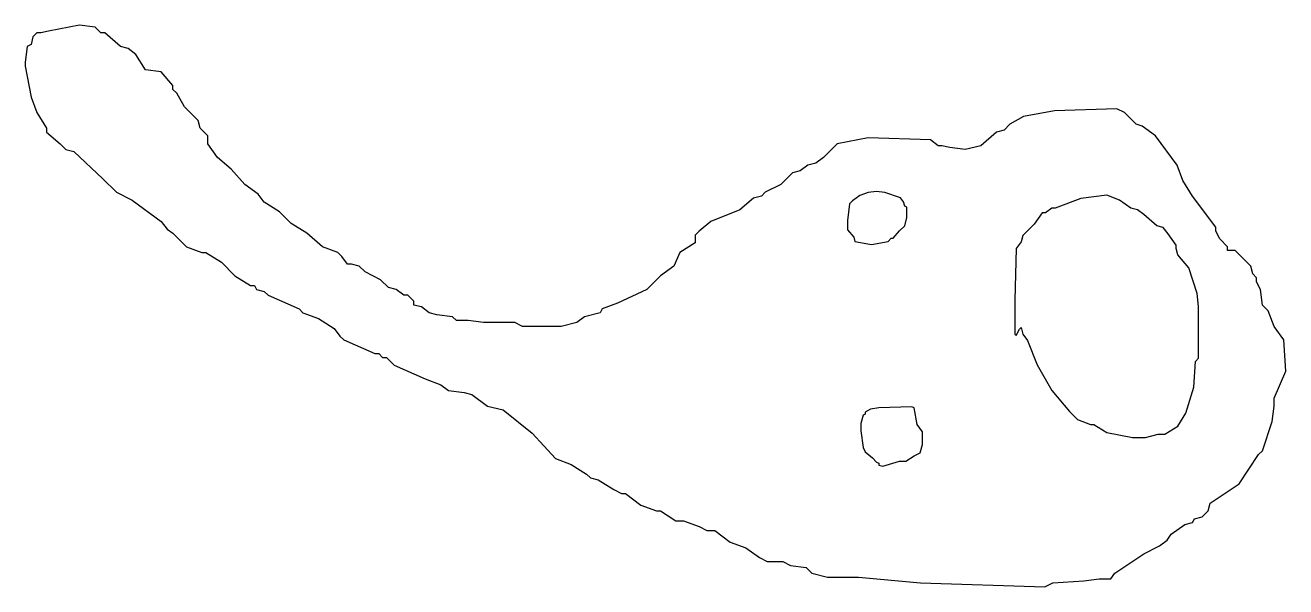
# Model space of a CAD drawing. Header units: metres. Extents: x 8.21 to 9.3, y 9.05 to 9.53.
import ezdxf

# ---------------------------------------------------------------- set-up
doc = ezdxf.new("R2010")
doc.units = ezdxf.units.M

msp = doc.modelspace()

# ---------------------------------------------------------------- linework, layer by layer
at = {"color": 31}
msp.add_lwpolyline([(8.21312, 9.49663), (8.21814, 9.46985), (8.22316, 9.45647), (8.23153, 9.44308), (8.23153, 9.43973), (8.24324, 9.42969), (8.24826, 9.42467), (8.25496, 9.423), (8.28006, 9.39957), (8.29177, 9.38786), (8.30516, 9.38116), (8.33026, 9.36276), (8.33528, 9.35606), (8.3403, 9.35272), (8.35201, 9.341), (8.3654, 9.33598), (8.36875, 9.33598), (8.38213, 9.32761), (8.39385, 9.3159), (8.40724, 9.30753), (8.41058, 9.30753), (8.41226, 9.30419), (8.41895, 9.30251), (8.4223, 9.29917), (8.44907, 9.28745), (8.45242, 9.28411), (8.46581, 9.27908), (8.47919, 9.27072), (8.48421, 9.26402), (8.48756, 9.26068), (8.51433, 9.24896), (8.51768, 9.24896), (8.52103, 9.24562), (8.52437, 9.24562), (8.53107, 9.23892), (8.55784, 9.22721), (8.57123, 9.22219), (8.57792, 9.21717), (8.59131, 9.2155), (8.59801, 9.21382), (8.61139, 9.20378), (8.62478, 9.20043), (8.64988, 9.18035), (8.66996, 9.1586), (8.68335, 9.15358), (8.69674, 9.14521), (8.70008, 9.14186), (8.70678, 9.14019), (8.72016, 9.13182), (8.72686, 9.12848), (8.7302, 9.12848), (8.74359, 9.11844), (8.75698, 9.11342), (8.76033, 9.11342), (8.77371, 9.10505), (8.78041, 9.10505), (8.79379, 9.10003), (8.80049, 9.09668), (8.80718, 9.09668), (8.82057, 9.08664), (8.83396, 9.08162), (8.84567, 9.07325), (8.85236, 9.06991), (8.86575, 9.06991), (8.87245, 9.06656), (8.88583, 9.06489), (8.89085, 9.05987), (8.90424, 9.05652), (8.93101, 9.05652), (8.98456, 9.0515), (9.09166, 9.04815), (9.09836, 9.0515), (9.12513, 9.05317), (9.13852, 9.05485), (9.14521, 9.05485), (9.14856, 9.05485), (9.15191, 9.05987), (9.17701, 9.0766), (9.19039, 9.0833), (9.19709, 9.08832), (9.20043, 9.09334), (9.21215, 9.1017), (9.21884, 9.10338), (9.22052, 9.10672), (9.22721, 9.1084), (9.23223, 9.11342), (9.2339, 9.12011), (9.259, 9.13684), (9.27574, 9.16195), (9.27908, 9.16529), (9.28745, 9.19039), (9.28913, 9.20378), (9.28913, 9.21047), (9.29917, 9.2339), (9.29749, 9.26068), (9.28913, 9.27239), (9.28411, 9.28578), (9.27908, 9.2908), (9.27741, 9.30419), (9.27406, 9.31088), (9.27406, 9.31423), (9.27072, 9.31757), (9.26904, 9.32427), (9.25566, 9.33765), (9.24896, 9.33765), (9.24896, 9.341), (9.24227, 9.34769), (9.23892, 9.35439), (9.23892, 9.35774), (9.21884, 9.38451), (9.21047, 9.3979), (9.20545, 9.41128), (9.18705, 9.43639), (9.17533, 9.44475), (9.17031, 9.44643), (9.16027, 9.45647), (9.15358, 9.45981), (9.10003, 9.45814), (9.07325, 9.45312), (9.06154, 9.44643), (9.05652, 9.44141), (9.04983, 9.43973), (9.03644, 9.42802), (9.02305, 9.42467), (9.00967, 9.42635), (9.00297, 9.42802), (8.99962, 9.42802), (8.99293, 9.43304), (8.93938, 9.43471), (8.91261, 9.42969), (8.90089, 9.41798), (8.8942, 9.41296), (8.88751, 9.41128), (8.88081, 9.40626), (8.87412, 9.40459), (8.86408, 9.39455), (8.85069, 9.38786), (8.84734, 9.38451), (8.84065, 9.38284), (8.82894, 9.3728), (8.80384, 9.36276), (8.79379, 9.35439), (8.79045, 9.35104), (8.79045, 9.34435), (8.77706, 9.33598), (8.77204, 9.32427), (8.76033, 9.3159), (8.74861, 9.30419), (8.72351, 9.29247), (8.71012, 9.28745), (8.70845, 9.28411), (8.69506, 9.28076), (8.68837, 9.27574), (8.67498, 9.27239), (8.64821, 9.27239), (8.64151, 9.27239), (8.63482, 9.27574), (8.60805, 9.27574), (8.59466, 9.27741), (8.58796, 9.27741), (8.58462, 9.27741), (8.58127, 9.28076), (8.56788, 9.28243), (8.56119, 9.28411), (8.5545, 9.28913), (8.5478, 9.2908), (8.5478, 9.29415), (8.54278, 9.29917), (8.53944, 9.29917), (8.53274, 9.30419), (8.52605, 9.30586), (8.51935, 9.31255), (8.50597, 9.31925), (8.50095, 9.32427), (8.49425, 9.32594), (8.49091, 9.32594), (8.48589, 9.33263), (8.48254, 9.33598), (8.46915, 9.341), (8.45576, 9.35272), (8.44238, 9.36108), (8.43234, 9.37112), (8.41895, 9.37949), (8.41393, 9.38618), (8.40222, 9.39455), (8.3905, 9.40794), (8.37879, 9.41798), (8.37042, 9.42969), (8.37042, 9.43639), (8.36373, 9.44308), (8.36205, 9.44977), (8.35034, 9.46149), (8.34365, 9.4732), (8.3403, 9.47655), (8.3403, 9.47989), (8.33026, 9.49161), (8.31687, 9.49328), (8.3085, 9.50667), (8.30181, 9.51169), (8.29512, 9.51336), (8.28173, 9.52508), (8.27838, 9.52508), (8.27336, 9.5301), (8.25998, 9.53177), (8.2332, 9.52675), (8.22651, 9.52508), (8.22316, 9.52508), (8.21981, 9.52173), (8.21814, 9.51504), (8.21479, 9.51336), (8.21312, 9.49998), (8.21312, 9.4983)], close=True, dxfattribs=at)
at = {"color": 227}
for points in [[(8.92153, 9.35546), (8.92691, 9.34918), (8.92781, 9.3456), (8.94215, 9.34291), (8.9565, 9.3456), (8.95919, 9.34829), (8.96098, 9.34829), (8.96636, 9.35456), (8.97084, 9.35904), (8.97263, 9.36622), (8.97263, 9.37339), (8.97263, 9.37518), (8.97084, 9.37608), (8.96994, 9.37967), (8.96725, 9.38325), (8.95381, 9.38773), (8.94663, 9.38863), (8.93946, 9.38773), (8.93229, 9.38504), (8.92601, 9.38056), (8.92332, 9.37787), (8.92153, 9.36353), (8.92153, 9.35636)], [(8.93319, 9.18243), (8.93498, 9.16808), (8.93677, 9.16449), (8.94305, 9.15912), (8.94663, 9.15553), (8.94843, 9.15463), (8.94843, 9.15284), (8.95201, 9.15194), (8.96636, 9.15643), (8.96994, 9.15643), (8.97174, 9.15643), (8.97891, 9.16091), (8.9825, 9.1627), (8.98429, 9.1636), (8.98608, 9.17077), (8.98608, 9.17794), (8.98608, 9.18153), (8.9816, 9.1878), (8.97891, 9.20215), (8.97712, 9.20305), (8.94843, 9.20215), (8.94125, 9.20125), (8.93677, 9.19856), (8.93677, 9.19677), (8.93498, 9.19587), (8.93319, 9.1887), (8.93319, 9.18511), (8.93319, 9.18332)]]:
    msp.add_lwpolyline(points, close=True, dxfattribs=at)
at = {"color": 224}
msp.add_lwpolyline([(9.0656, 9.26582), (9.06699, 9.26443), (9.06977, 9.27), (9.07116, 9.27139), (9.07256, 9.26582), (9.07673, 9.26026), (9.08507, 9.23941), (9.09758, 9.21716), (9.11288, 9.19908), (9.11983, 9.19213), (9.13095, 9.18796), (9.13373, 9.18796), (9.14486, 9.18101), (9.1671, 9.17684), (9.17823, 9.17684), (9.18935, 9.17962), (9.19491, 9.17962), (9.20604, 9.18657), (9.21299, 9.19769), (9.21994, 9.21994), (9.22133, 9.24219), (9.22411, 9.24497), (9.22411, 9.28946), (9.22272, 9.30059), (9.21577, 9.32283), (9.20604, 9.33396), (9.20465, 9.33952), (9.20465, 9.3423), (9.19769, 9.35203), (9.19352, 9.35759), (9.18796, 9.35898), (9.17684, 9.36872), (9.17128, 9.37289), (9.16571, 9.37428), (9.15598, 9.38123), (9.14486, 9.3854), (9.12261, 9.38262), (9.10036, 9.37428), (9.09758, 9.37428), (9.09202, 9.37011), (9.08924, 9.37011), (9.08229, 9.36037), (9.07256, 9.35064), (9.07116, 9.34508), (9.06699, 9.33952), (9.0656, 9.29502), (9.0656, 9.27278), (9.0656, 9.26722)], close=True, dxfattribs=at)

doc.saveas('drawing.dxf')
